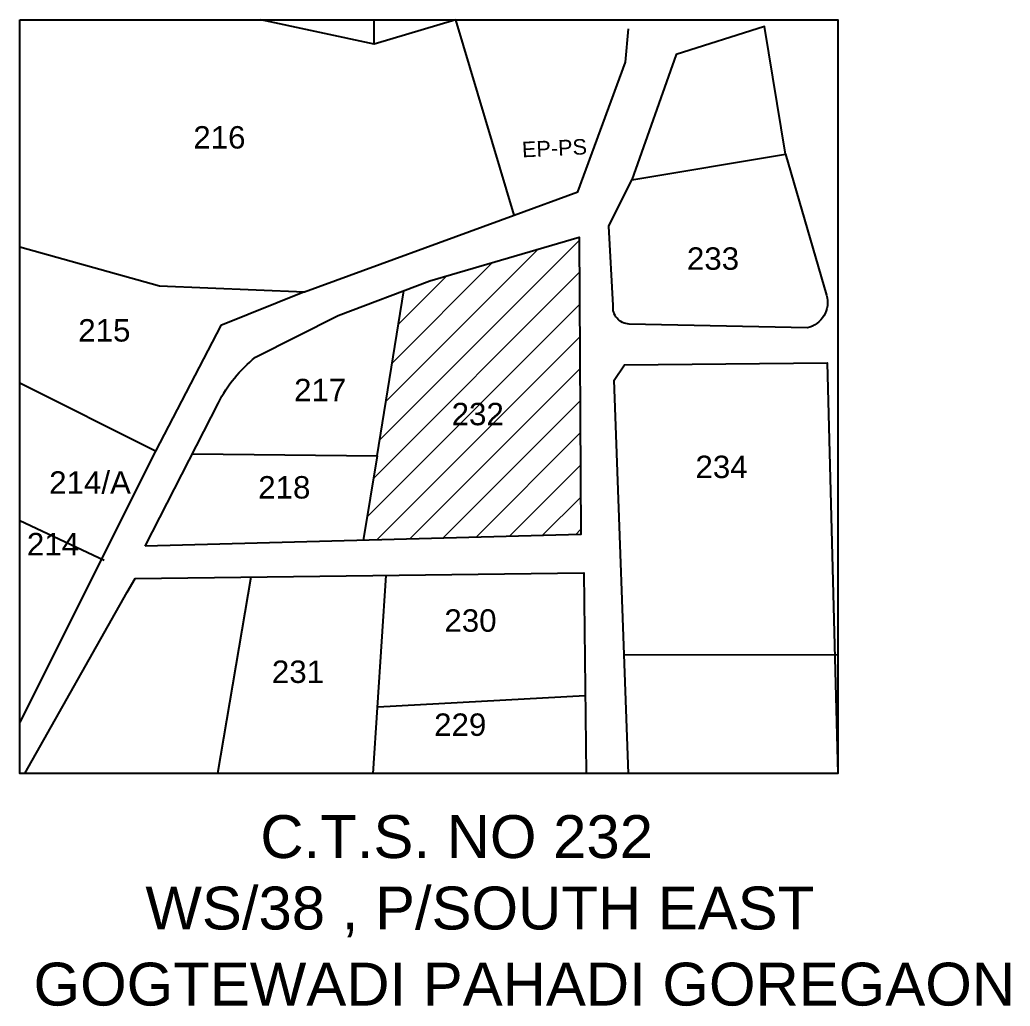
# Model space of a CAD drawing. Header units: metres. Extents: x 15463 to 32022, y 1223 to 33962.
# Drawn here: x 29442.1 to 29505.9, y 4436.1 to 4499.6 of the extents above; entities that cross this region are included whole.
import ezdxf

# ---------------------------------------------------------------- set-up
doc = ezdxf.new("R2010")
doc.units = ezdxf.units.M
doc.header["$LTSCALE"] = 0.1
doc.layers.add('text', color=7, linetype='Continuous', lineweight=5)
doc.styles.get("Standard").update_dxf_attribs({"font": 'arial.ttf'})

msp = doc.modelspace()

# ---------------------------------------------------------------- hatches: boundary and pattern name
at = {"layer": 'text'}
h = msp.add_hatch(dxfattribs=at)
h.set_pattern_fill('ANSI31', color=256, scale=0.463051)
h.set_pattern_definition([(45, (-92927.24, -12872.5234), (-1.039579978, 1.039579978), [])])
h.paths.add_polyline_path([(29478.138, 4485.584), (29468.518, 4482.779), (29466.838, 4482.145), (29465.132, 4471.514), (29464.223, 4466.064), (29478.261, 4466.441)])
h.paths.add_polyline_path([(29469.558, 4473.086), (29473.66, 4473.086), (29473.66, 4475.298), (29469.558, 4475.298)], flags=24)

# ---------------------------------------------------------------- linework, layer by layer
for p, q in [((29464.945, 4498.025), (29457.626, 4499.593)), ((29481.044, 4458.691), (29494.827, 4458.721))]:
    msp.add_line(p, q)
msp.add_lwpolyline([(29442.097, 4499.593), (29494.827, 4499.593), (29494.827, 4451.039), (29442.097, 4451.039)], close=True)
for points in [[(29460.455, 4482.07), (29473.958, 4487.006), (29470.203, 4499.593), (29464.945, 4498.025), (29464.945, 4499.593)], [(29473.958, 4487.006), (29478.063, 4488.506), (29481.125, 4496.862), (29481.332, 4499.01)], [(29491.452, 4490.94), (29490.088, 4499.161), (29484.392, 4497.366), (29481.53, 4489.294)], [(29442.097, 4484.966), (29451.102, 4482.465), (29460.455, 4482.07)], [(29460.455, 4482.07), (29455.054, 4479.899), (29450.838, 4471.805), (29442.097, 4454.347)], [(29465.132, 4471.514), (29466.838, 4482.145)], [(29480.402, 4476.384), (29481.058, 4477.369), (29494.129, 4477.5), (29494.827, 4451.039), (29481.322, 4451.039), (29480.402, 4476.384)], [(29450.838, 4471.805), (29442.097, 4476.191)], [(29453.222, 4471.649), (29465.132, 4471.514)], [(29465.132, 4471.514), (29464.223, 4466.064)], [(29447.544, 4464.77), (29442.097, 4467.32)], [(29442.416, 4451.039), (29449.024, 4462.718), (29449.527, 4463.606), (29478.442, 4463.97), (29478.605, 4451.039)], [(29456.994, 4463.7), (29454.829, 4451.039)], [(29465.697, 4463.81), (29464.854, 4451.039)], [(29465.174, 4455.344), (29478.542, 4456.068)]]:
    msp.add_lwpolyline(points)
for points in [[(29480.336, 4481.192), (29480.048, 4486.292), (29481.53, 4489.294), (29491.452, 4490.94), (29494.087, 4481.85, -0.431211), (29492.852, 4479.752), (29481.365, 4479.999, -0.445006), (29480.336, 4481.192, -1.212175)], [(29450.185, 4465.688), (29454.892, 4474.927, -0.107555), (29457.286, 4477.856), (29462.614, 4480.552), (29468.518, 4482.779), (29478.138, 4485.584), (29478.261, 4466.441), (29450.185, 4465.688)]]:
    msp.add_lwpolyline(points, format="xyb")

# ---------------------------------------------------------------- texts
for s, p in [('216', (29453.279, 4491.302)), ('233', (29485.09, 4483.494)), ('215', (29445.863, 4478.87)), ('217', (29459.773, 4475.027)), ('232', (29469.927, 4473.48)), ('234', (29485.64, 4470.078)), ('214/A', (29443.989, 4469.069)), ('218', (29457.462, 4468.759)), ('214', (29442.556, 4465.099)), ('230', (29469.46, 4460.181)), ('231', (29458.342, 4456.882)), ('229', (29468.799, 4453.473))]:
    msp.add_text(s, height=1.4434).set_placement(p)
msp.add_text('EP-PS', height=1.001, rotation=2.72234, dxfattribs=at).set_placement((29474.481, 4490.733))
for s, p in [('C.T.S. NO 232', (29457.599, 4445.603)), ('WS/38 , P/SOUTH EAST', (29450.191, 4441.002)), ('GOGTEWADI PAHADI GOREGAON', (29442.982, 4436.101))]:
    msp.add_text(s, height=2.76294, dxfattribs=at).set_placement(p)

doc.saveas('drawing.dxf')
